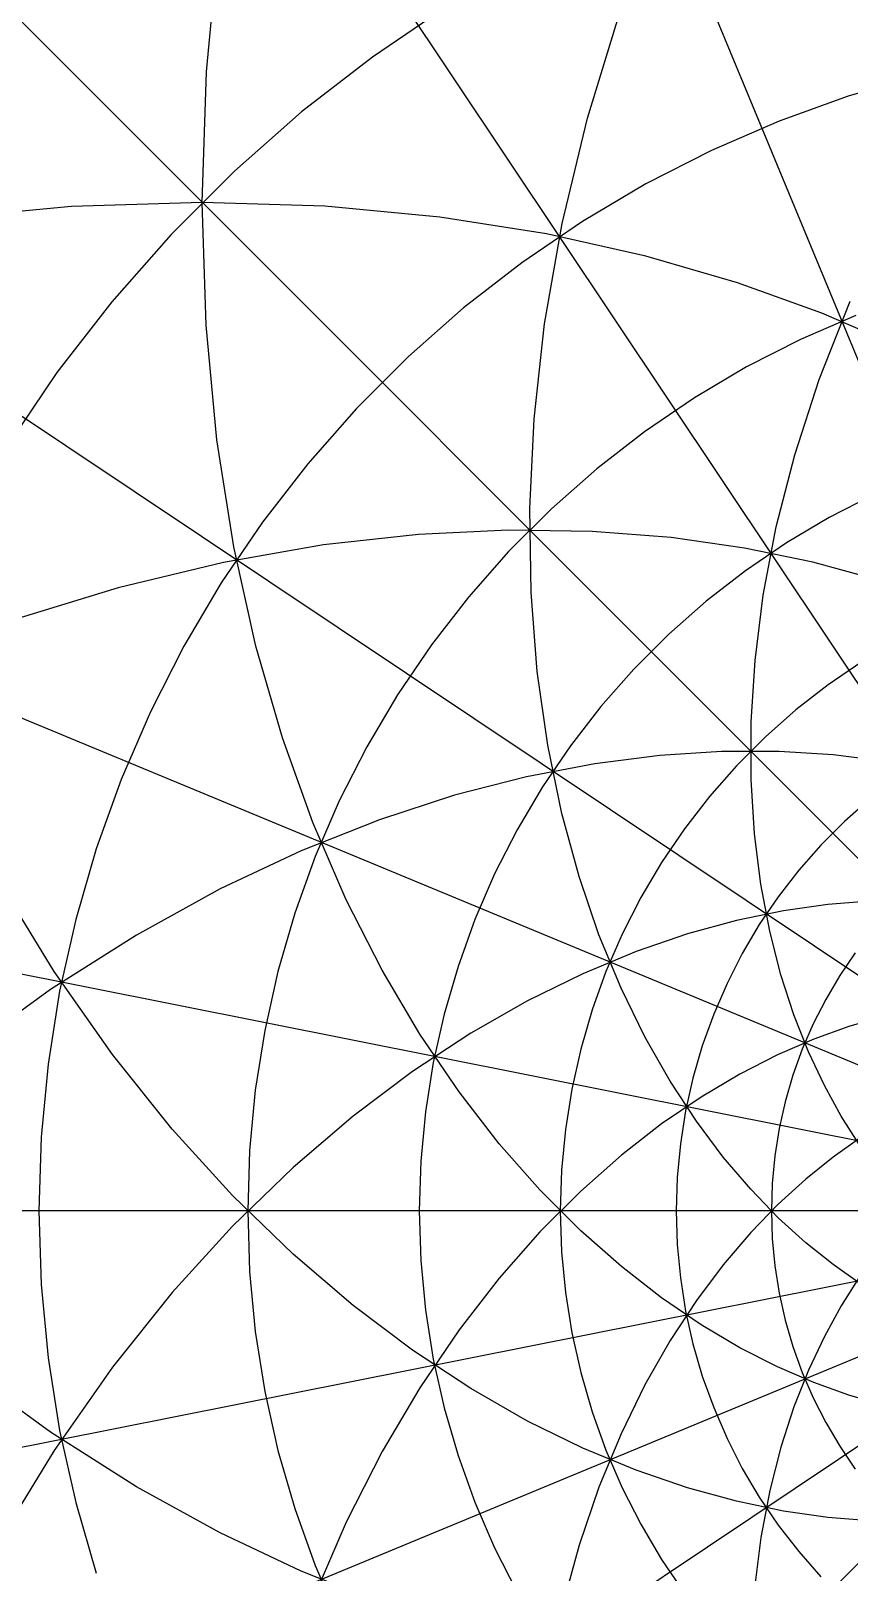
# Model space of a CAD drawing. Header units: metres. Extents: x -40000 to 40000, y -40000 to 40000.
# Drawn here: x -61.8 to -18.9, y -18.9 to 61.8 of the extents above; entities that cross this region are included whole.
import ezdxf

# ---------------------------------------------------------------- set-up
doc = ezdxf.new("R2010")
doc.units = ezdxf.units.M

msp = doc.modelspace()

# ---------------------------------------------------------------- linework, layer by layer
at = {"color": 0}
for p, q in [((-52.602, 59.665), (-51.913, 66.926)), ((-32.639, 57.223), (-30.861, 62.995)), ((-52.819, 52.819), (-52.602, 59.665)), ((-33.965, 51.707), (-32.639, 57.223)), ((-59.665, 52.602), (-66.926, 51.913)), ((-52.819, 52.819), (-59.665, 52.602)), ((-52.619, 46.39), (-52.819, 52.819)), ((-46.39, 52.619), (-52.819, 52.819)), ((-40.376, 52.053), (-46.39, 52.619)), ((-34.773, 51.167), (-40.376, 52.053)), ((-34.883, 46.46), (-33.965, 51.707)), ((-29.574, 50.007), (-34.773, 51.167)), ((-24.77, 48.613), (-29.574, 50.007)), ((-20.349, 47.023), (-24.77, 48.613)), ((-20.487, 43.537), (-18.861, 47.639)), ((-16.299, 45.272), (-20.349, 47.023)), ((-52.053, 40.376), (-52.619, 46.39)), ((-35.434, 41.487), (-34.883, 46.46)), ((-21.769, 39.597), (-20.487, 43.537)), ((-35.656, 36.794), (-35.434, 41.487)), ((-51.167, 34.773), (-52.053, 40.376)), ((-22.738, 35.829), (-21.769, 39.597)), ((-35.589, 32.383), (-35.656, 36.794)), ((-36.794, 35.656), (-41.487, 35.434)), ((-32.383, 35.589), (-36.794, 35.656)), ((-28.252, 35.265), (-32.383, 35.589)), ((-23.423, 32.24), (-22.738, 35.829)), ((-46.46, 34.883), (-51.707, 33.965)), ((-50.007, 29.574), (-51.167, 34.773)), ((-41.487, 35.434), (-46.46, 34.883)), ((-24.4, 34.718), (-28.252, 35.265)), ((-20.822, 33.978), (-24.4, 34.718)), ((-51.707, 33.965), (-57.223, 32.639)), ((-17.512, 33.074), (-20.822, 33.978)), ((-57.223, 32.639), (-62.995, 30.861)), ((-35.265, 28.252), (-35.589, 32.383)), ((-23.855, 28.835), (-23.423, 32.24)), ((-48.613, 24.77), (-50.007, 29.574)), ((-24.058, 25.619), (-23.855, 28.835)), ((-34.718, 24.4), (-35.265, 28.252)), ((-24.059, 22.593), (-24.058, 25.619)), ((-47.023, 20.349), (-48.613, 24.77)), ((-33.978, 20.822), (-34.718, 24.4)), ((-32.24, 23.423), (-35.829, 22.738)), ((-28.835, 23.855), (-32.24, 23.423)), ((-25.619, 24.058), (-28.835, 23.855)), ((-22.593, 24.059), (-25.619, 24.058)), ((-19.756, 23.881), (-22.593, 24.059)), ((-17.109, 23.548), (-19.756, 23.881)), ((-35.829, 22.738), (-39.597, 21.769)), ((-23.881, 19.756), (-24.059, 22.593)), ((-39.597, 21.769), (-43.537, 20.487)), ((-43.537, 20.487), (-47.639, 18.861)), ((-45.272, 16.299), (-47.023, 20.349)), ((-33.074, 17.512), (-33.978, 20.822)), ((-23.548, 17.109), (-23.881, 19.756)), ((-47.639, 18.861), (-51.889, 16.86)), ((-60.58, 12.545), (-63.542, 17.383)), ((-32.031, 14.463), (-33.074, 17.512)), ((-23.079, 14.646), (-23.548, 17.109)), ((-51.889, 16.86), (-56.272, 14.448)), ((-43.392, 12.607), (-45.272, 16.299)), ((-17.83, 16.224), (-20.033, 16.05)), ((-22.363, 15.717), (-24.818, 15.208)), ((-20.033, 16.05), (-22.363, 15.717)), ((-24.818, 15.208), (-27.392, 14.503)), ((-22.494, 12.366), (-23.079, 14.646)), ((-56.272, 14.448), (-60.769, 11.592)), ((-30.874, 11.666), (-32.031, 14.463)), ((-27.392, 14.503), (-30.08, 13.582)), ((-30.08, 13.582), (-32.876, 12.423)), ((-57.518, 8.186), (-60.58, 12.545)), ((-41.413, 9.257), (-43.392, 12.607)), ((-32.876, 12.423), (-35.769, 11.004)), ((-21.812, 10.264), (-22.494, 12.366)), ((-60.769, 11.592), (-65.357, 8.257)), ((-29.624, 9.114), (-30.874, 11.666)), ((-35.769, 11.004), (-38.749, 9.303)), ((-21.049, 8.334), (-21.812, 10.264)), ((-17.185, 10.163), (-18.942, 9.652)), ((-38.749, 9.303), (-41.803, 7.296)), ((-39.36, 6.234), (-41.413, 9.257)), ((-28.303, 6.795), (-29.624, 9.114)), ((-20.776, 8.991), (-22.681, 8.166)), ((-18.942, 9.652), (-20.776, 8.991)), ((-54.391, 4.281), (-57.518, 8.186)), ((-22.681, 8.166), (-24.65, 7.162)), ((-20.219, 6.57), (-21.049, 8.334)), ((-41.803, 7.296), (-44.913, 4.958)), ((-26.927, 4.7), (-28.303, 6.795)), ((-24.65, 7.162), (-26.676, 5.963)), ((-19.338, 4.965), (-20.219, 6.57)), ((-37.257, 3.522), (-39.36, 6.234)), ((-26.676, 5.963), (-28.748, 4.553)), ((-44.913, 4.958), (-48.063, 2.267)), ((-18.417, 3.513), (-19.338, 4.965)), ((-51.23, 0.805), (-54.391, 4.281)), ((-28.748, 4.553), (-30.857, 2.917)), ((-25.515, 2.817), (-26.927, 4.7)), ((-35.127, 1.104), (-37.257, 3.522)), ((-18.36, 3.802), (-19.766, 2.813)), ((-30.857, 2.917), (-32.988, 1.037)), ((-24.08, 1.136), (-25.515, 2.817)), ((-19.766, 2.813), (-21.194, 1.668)), ((-48.063, 2.267), (-51.23, -0.805)), ((-21.194, 1.668), (-22.636, 0.356)), ((-32.988, -1.037), (-35.127, 1.104)), ((-32.988, 1.037), (-35.127, -1.104)), ((-22.636, -0.356), (-24.08, 1.136)), ((-48.063, -2.267), (-51.23, 0.805)), ((-22.636, 0.356), (-24.08, -1.136)), ((-51.23, -0.805), (-54.391, -4.281)), ((-21.194, -1.668), (-22.636, -0.356)), ((-35.127, -1.104), (-37.257, -3.522)), ((-30.857, -2.917), (-32.988, -1.037)), ((-24.08, -1.136), (-25.515, -2.817)), ((-44.913, -4.958), (-48.063, -2.267)), ((-19.766, -2.813), (-21.194, -1.668)), ((-28.748, -4.553), (-30.857, -2.917)), ((-25.515, -2.817), (-26.927, -4.7)), ((-18.36, -3.802), (-19.766, -2.813)), ((-37.257, -3.522), (-39.36, -6.234)), ((-18.417, -3.513), (-19.338, -4.965)), ((-54.391, -4.281), (-57.518, -8.186)), ((-26.676, -5.963), (-28.748, -4.553)), ((-26.927, -4.7), (-28.303, -6.795)), ((-41.803, -7.296), (-44.913, -4.958)), ((-19.338, -4.965), (-20.219, -6.57)), ((-39.36, -6.234), (-41.413, -9.257)), ((-24.65, -7.162), (-26.676, -5.963)), ((-28.303, -6.795), (-29.624, -9.114)), ((-22.681, -8.166), (-24.65, -7.162)), ((-20.219, -6.57), (-21.049, -8.334)), ((-38.749, -9.303), (-41.803, -7.296)), ((-60.769, -11.592), (-65.357, -8.257)), ((-57.518, -8.186), (-60.58, -12.545)), ((-20.776, -8.991), (-22.681, -8.166)), ((-21.049, -8.334), (-21.812, -10.264)), ((-41.413, -9.257), (-43.392, -12.607)), ((-35.769, -11.004), (-38.749, -9.303)), ((-29.624, -9.114), (-30.874, -11.666)), ((-18.942, -9.652), (-20.776, -8.991)), ((-17.185, -10.163), (-18.942, -9.652)), ((-21.812, -10.264), (-22.494, -12.366)), ((-32.876, -12.423), (-35.769, -11.004)), ((-56.272, -14.448), (-60.769, -11.592)), ((-30.874, -11.666), (-32.031, -14.463)), ((-60.58, -12.545), (-63.542, -17.383)), ((-43.392, -12.607), (-45.272, -16.299)), ((-30.08, -13.582), (-32.876, -12.423)), ((-22.494, -12.366), (-23.079, -14.646)), ((-27.392, -14.503), (-30.08, -13.582)), ((-51.889, -16.86), (-56.272, -14.448)), ((-32.031, -14.463), (-33.074, -17.512)), ((-24.818, -15.208), (-27.392, -14.503)), ((-22.363, -15.717), (-24.818, -15.208)), ((-23.079, -14.646), (-23.548, -17.109)), ((-20.033, -16.05), (-22.363, -15.717)), ((-17.83, -16.224), (-20.033, -16.05)), ((-47.639, -18.861), (-51.889, -16.86)), ((-45.272, -16.299), (-47.023, -20.349)), ((-33.074, -17.512), (-33.978, -20.822)), ((-23.548, -17.109), (-23.881, -19.756)), ((-43.537, -20.487), (-47.639, -18.861))]:
    msp.add_line(p, q, dxfattribs=at)
at = {"layer": '1', "color": 1}
for p, q in [((-0.053, 0.129), (-15307.3, 36955.2)), ((-0.077, 0.116), (-22222.8, 33258.8)), ((-0.099, 0.099), (-28284.3, 28284.3)), ((-0.116, 0.077), (-33258.8, 22222.8)), ((-0.129, 0.053), (-36955.2, 15307.3)), ((-0.137, 0.027), (-39231.4, 7803.61)), ((-40.025, 63.069), (-43.906, 60.432)), ((-43.906, 60.432), (-47.614, 57.556)), ((-15.265, 59.453), (-18.968, 58.377)), ((-18.968, 58.377), (-22.596, 57.071)), ((-47.614, 57.556), (-51.134, 54.452)), ((-22.596, 57.071), (-26.135, 55.539)), ((-26.135, 55.539), (-29.57, 53.788)), ((-51.134, 54.452), (-54.452, 51.134)), ((-29.57, 53.788), (-32.89, 51.826)), ((-32.89, 51.826), (-36.079, 49.658)), ((-54.452, 51.134), (-57.556, 47.614)), ((-36.079, 49.658), (-39.126, 47.295)), ((-57.556, 47.614), (-60.432, 43.906)), ((-39.126, 47.295), (-42.018, 44.745)), ((-18.568, 46.896), (-21.476, 45.638)), ((-21.476, 45.638), (-24.299, 44.199)), ((-42.018, 44.745), (-44.745, 42.018)), ((-60.432, 43.906), (-63.069, 40.025)), ((-24.299, 44.199), (-27.026, 42.586)), ((-44.745, 42.018), (-47.295, 39.126)), ((-27.026, 42.586), (-29.647, 40.805)), ((-29.647, 40.805), (-32.151, 38.863)), ((-47.295, 39.126), (-49.658, 36.079)), ((-32.151, 38.863), (-34.527, 36.768)), ((-17.647, 37.502), (-19.967, 36.32)), ((-34.527, 36.768), (-36.768, 34.527)), ((-49.658, 36.079), (-51.826, 32.89)), ((-19.967, 36.32), (-22.208, 34.994)), ((-22.208, 34.994), (-24.362, 33.531)), ((-36.768, 34.527), (-38.863, 32.151)), ((-24.362, 33.531), (-26.419, 31.935)), ((-51.826, 32.89), (-53.788, 29.57)), ((-38.863, 32.151), (-40.805, 29.647)), ((-26.419, 31.935), (-28.372, 30.213)), ((-28.372, 30.213), (-30.213, 28.372)), ((-53.788, 29.57), (-55.539, 26.135)), ((-40.805, 29.647), (-42.586, 27.026)), ((-30.213, 28.372), (-31.935, 26.419)), ((-18.249, 28.756), (-20.018, 27.553)), ((-20.018, 27.553), (-21.709, 26.242)), ((-42.586, 27.026), (-44.199, 24.299)), ((-55.539, 26.135), (-57.071, 22.596)), ((-31.935, 26.419), (-33.531, 24.362)), ((-21.709, 26.242), (-23.314, 24.827)), ((-44.199, 24.299), (-45.638, 21.476)), ((-33.531, 24.362), (-34.994, 22.208)), ((-23.314, 24.827), (-24.827, 23.314)), ((-24.827, 23.314), (-26.242, 21.709)), ((-57.071, 22.596), (-58.377, 18.968)), ((-34.994, 22.208), (-36.32, 19.967)), ((-45.638, 21.476), (-46.896, 18.568)), ((-26.242, 21.709), (-27.553, 20.018)), ((-17.839, 21.564), (-19.158, 20.401)), ((-19.158, 20.401), (-20.401, 19.158)), ((-36.32, 19.967), (-37.502, 17.647)), ((-27.553, 20.018), (-28.756, 18.249)), ((-58.377, 18.968), (-59.453, 15.265)), ((-46.896, 18.568), (-47.97, 15.586)), ((-20.401, 19.158), (-21.564, 17.839)), ((-28.756, 18.249), (-29.845, 16.407)), ((-21.564, 17.839), (-22.641, 16.45)), ((-37.502, 17.647), (-38.536, 15.257)), ((-29.845, 16.407), (-30.816, 14.501)), ((-22.641, 16.45), (-23.629, 14.996)), ((-47.97, 15.586), (-48.854, 12.543)), ((-59.453, 15.265), (-60.294, 11.502)), ((-38.536, 15.257), (-39.418, 12.808)), ((-23.629, 14.996), (-24.524, 13.482)), ((-30.816, 14.501), (-31.666, 12.537)), ((-24.524, 13.482), (-25.322, 11.916)), ((-18.605, 13.517), (-19.417, 12.322)), ((-48.854, 12.543), (-49.545, 9.451)), ((-39.418, 12.808), (-40.144, 10.307)), ((-31.666, 12.537), (-32.391, 10.524)), ((-19.417, 12.322), (-20.152, 11.079)), ((-60.294, 11.502), (-60.897, 7.693)), ((-25.322, 11.916), (-26.021, 10.302)), ((-32.391, 10.524), (-32.987, 8.47)), ((-20.152, 11.079), (-20.808, 9.792)), ((-40.144, 10.307), (-40.712, 7.766)), ((-26.021, 10.302), (-26.616, 8.648)), ((-20.808, 9.792), (-21.382, 8.466)), ((-49.545, 9.451), (-50.041, 6.322)), ((-32.987, 8.47), (-33.454, 6.382)), ((-26.616, 8.648), (-27.107, 6.96)), ((-21.382, 8.466), (-21.871, 7.106)), ((-60.897, 7.693), (-61.26, 3.854)), ((-40.712, 7.766), (-41.12, 5.195)), ((-27.107, 6.96), (-27.49, 5.244)), ((-21.871, 7.106), (-22.274, 5.719)), ((-50.041, 6.322), (-50.339, 3.167)), ((-33.454, 6.382), (-33.789, 4.269)), ((-22.274, 5.719), (-22.589, 4.309)), ((-41.12, 5.195), (-41.365, 2.602)), ((-27.49, 5.244), (-27.765, 3.508)), ((-33.789, 4.269), (-33.99, 2.138)), ((-22.589, 4.309), (-22.815, 2.882)), ((-61.26, 3.854), (-61.381, 0)), ((-27.765, 3.508), (-27.931, 1.757)), ((-50.339, 3.167), (-50.438, 0)), ((-41.365, 2.602), (-41.446, 0)), ((-22.815, 2.882), (-22.951, 1.444)), ((-33.99, 2.138), (-34.057, 0)), ((-27.931, 1.757), (-27.986, 0)), ((-22.951, 1.444), (-22.997, 0)), ((-0.139, 0), (-40000, -0.003)), ((-0.137, -0.027), (-39231.4, -7803.62)), ((-0.129, -0.053), (-36955.2, -15307.3)), ((-0.116, -0.077), (-33258.8, -22222.8)), ((-0.099, -0.099), (-28284.3, -28284.3)), ((-61.381, 0), (-61.26, -3.854)), ((-50.438, 0), (-50.339, -3.167)), ((-41.446, 0), (-41.365, -2.602)), ((-34.057, 0), (-33.99, -2.138)), ((-27.986, 0), (-27.931, -1.757)), ((-22.997, 0), (-22.951, -1.444)), ((-22.951, -1.444), (-22.815, -2.882)), ((-33.99, -2.138), (-33.789, -4.269)), ((-27.931, -1.757), (-27.765, -3.508)), ((-50.339, -3.167), (-50.041, -6.322)), ((-41.365, -2.602), (-41.12, -5.195)), ((-22.815, -2.882), (-22.589, -4.309)), ((-61.26, -3.854), (-60.897, -7.693)), ((-27.765, -3.508), (-27.49, -5.244)), ((-33.789, -4.269), (-33.454, -6.382)), ((-22.589, -4.309), (-22.274, -5.719)), ((-41.12, -5.195), (-40.712, -7.766)), ((-27.49, -5.244), (-27.107, -6.96)), ((-50.041, -6.322), (-49.545, -9.451)), ((-33.454, -6.382), (-32.987, -8.47)), ((-22.274, -5.719), (-21.871, -7.106)), ((-27.107, -6.96), (-26.616, -8.648)), ((-21.871, -7.106), (-21.382, -8.466)), ((-60.897, -7.693), (-60.294, -11.502)), ((-40.712, -7.766), (-40.144, -10.307)), ((-32.987, -8.47), (-32.391, -10.524)), ((-26.616, -8.648), (-26.021, -10.302)), ((-21.382, -8.466), (-20.808, -9.792)), ((-49.545, -9.451), (-48.854, -12.543)), ((-40.144, -10.307), (-39.418, -12.808)), ((-26.021, -10.302), (-25.322, -11.916)), ((-20.808, -9.792), (-20.152, -11.079)), ((-32.391, -10.524), (-31.666, -12.537)), ((-20.152, -11.079), (-19.417, -12.322)), ((-60.294, -11.502), (-59.453, -15.265)), ((-25.322, -11.916), (-24.524, -13.482)), ((-48.854, -12.543), (-47.97, -15.586)), ((-39.418, -12.808), (-38.536, -15.257)), ((-31.666, -12.537), (-30.816, -14.501)), ((-19.417, -12.322), (-18.605, -13.517)), ((-24.524, -13.482), (-23.629, -14.996)), ((-30.816, -14.501), (-29.845, -16.407)), ((-59.453, -15.265), (-58.377, -18.968)), ((-38.536, -15.257), (-37.502, -17.647)), ((-23.629, -14.996), (-22.641, -16.45)), ((-47.97, -15.586), (-46.896, -18.568)), ((-29.845, -16.407), (-28.756, -18.249)), ((-22.641, -16.45), (-21.564, -17.839)), ((-37.502, -17.647), (-36.32, -19.967)), ((-28.756, -18.249), (-27.553, -20.018)), ((-21.564, -17.839), (-20.401, -19.158)), ((-46.896, -18.568), (-45.638, -21.476))]:
    msp.add_line(p, q, dxfattribs=at)

doc.saveas('drawing.dxf')
